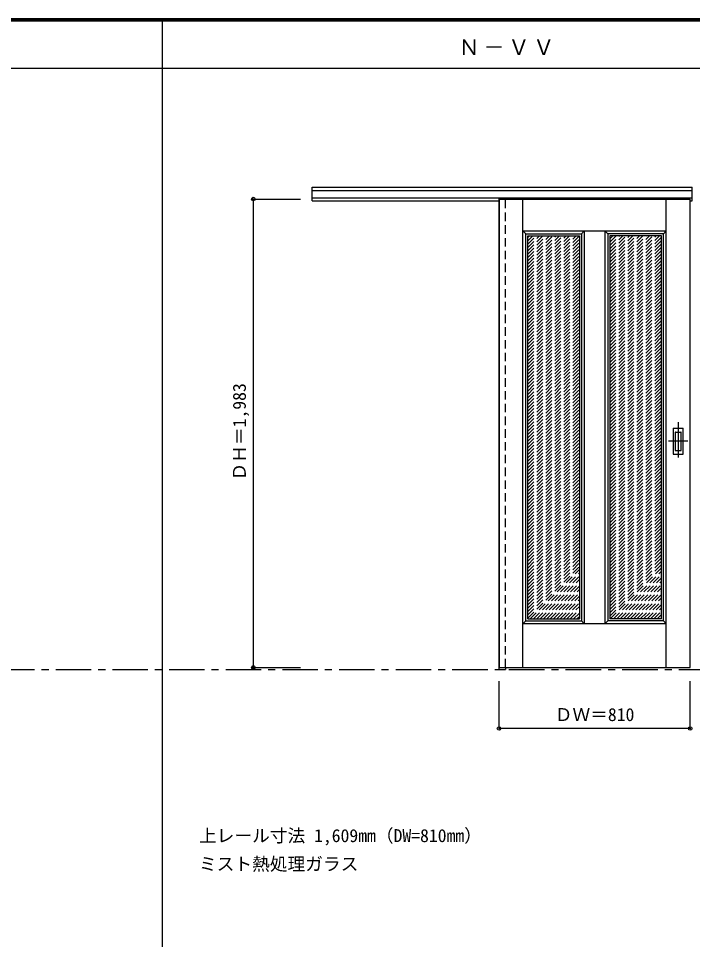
# Model space of a CAD drawing. Units: millimetres, scale not verified. Extents: x -6000 to 5700, y -4307 to 4260.
# Drawn here: x -3008 to -152, y 274 to 4175 of the extents above; entities that cross this region are included whole.
import ezdxf
from ezdxf.enums import TextEntityAlignment as Align

# ---------------------------------------------------------------- set-up
doc = ezdxf.new("R2010")
doc.units = ezdxf.units.MM
doc.header["$LTSCALE"] = 30
doc.header["$PDMODE"] = 32
doc.header["$PDSIZE"] = 15
doc.linetypes.add('CHAIN1', pattern=[8, 5, -1, 1, -1])
doc.linetypes.add('DASHED1', pattern=[1.8, 1.2, -0.6])
for name, color, linetype in [('0-1_通り芯', 4, 'CHAIN1'), ('0-2_扉', 3, 'Continuous'), ('0-3_仕上げ', 7, 'Continuous'), ('0-4_枠', 3, 'Continuous'), ('0-6_引手', 3, 'Continuous'), ('0-A_文字', 7, 'Continuous'), ('0-B_寸法', 4, 'Continuous'), ('0-C_ハッチ', 4, 'DASHED1'), ('F-1_枠', 6, 'Continuous')]:
    doc.layers.add(name, color=color, linetype=linetype)
doc.styles.add('ＭＳ ゴシック', font='')
doc.styles.get('ＭＳ ゴシック').set_extended_font_data('MS Gothic')

msp = doc.modelspace()

# ---------------------------------------------------------------- linework, layer by layer
at = {"layer": '0-1_通り芯'}
for p, q in [((-213.25, 2465.5), (-213.25, 2303.5)), ((-172.25, 2384.5), (-254.25, 2384.5))]:
    msp.add_line(p, q, dxfattribs=at)
at = {"layer": '0-1_通り芯', "color": 7}
msp.add_line((-5490, 1418), (3233.5, 1418), dxfattribs=at)
at = {"layer": '0-2_扉', "color": 4, "linetype": 'DASHED1'}
msp.add_line((-972.25, 3410), (-972.25, 3406), dxfattribs=at)
at = {"layer": '0-2_扉'}
for q in [(-972.25, 1427), (-162.25, 3410)]:
    msp.add_line((-972.25, 3410), q, dxfattribs=at)
msp.add_lwpolyline([(-972.25, 1427), (-162.25, 1427), (-162.25, 3410)], dxfattribs=at)
at = {"layer": '0-3_仕上げ'}
for p, q in [((-870.75, 1427), (-870.75, 3410)), ((-263.75, 1427), (-263.75, 3410)), ((-870.75, 3275), (-263.75, 3275)), ((-870.75, 3275), (-858.75, 3263)), ((-611.25, 3275), (-623.25, 3263)), ((-611.25, 3275), (-611.25, 1612)), ((-523.25, 3275), (-523.25, 1612)), ((-523.25, 3275), (-511.25, 3263)), ((-263.75, 3275), (-275.75, 3263)), ((-858.75, 1624), (-870.75, 1612)), ((-263.75, 1612), (-870.75, 1612)), ((-623.25, 1624), (-611.25, 1612)), ((-511.25, 1624), (-523.25, 1612)), ((-275.75, 1624), (-263.75, 1612))]:
    msp.add_line(p, q, dxfattribs=at)
at = {"layer": '0-3_仕上げ', "color": 3}
for p, q in [((-858.75, 1624), (-858.75, 3263)), ((-858.75, 3263), (-623.25, 3263)), ((-623.25, 3263), (-623.25, 1624)), ((-511.25, 3263), (-511.25, 1624)), ((-275.75, 3263), (-511.25, 3263)), ((-275.75, 1624), (-275.75, 3263)), ((-858.75, 1624), (-623.25, 1624)), ((-275.75, 1624), (-511.25, 1624))]:
    msp.add_line(p, q, dxfattribs=at)
at = {"layer": '0-3_仕上げ', "color": 4}
for p, q in [((-850.75, 1632), (-850.75, 3255)), ((-850.75, 3255), (-631.25, 3255)), ((-631.25, 3255), (-631.25, 1632)), ((-503.25, 3255), (-503.25, 1632)), ((-283.75, 3255), (-503.25, 3255)), ((-283.75, 1632), (-283.75, 3255)), ((-850.75, 1632), (-631.25, 1632)), ((-283.75, 1632), (-503.25, 1632))]:
    msp.add_line(p, q, dxfattribs=at)
at = {"layer": '0-4_枠'}
for p, q in [((-1763.25, 3460), (-154.25, 3460)), ((-1763.25, 3403), (-1763.25, 3460)), ((-1763.25, 3447), (-154.25, 3447)), ((-154.25, 3403), (-154.25, 3460)), ((-1763.25, 3415), (-154.25, 3415)), ((-1763.25, 3403), (-972.25, 3403)), ((-973.25, 3415), (-973.25, 1418)), ((-945.25, 3410), (-945.25, 3415)), ((-162.25, 3403), (-154.25, 3403)), ((-973.25, 1418), (-945.25, 1418)), ((-945.25, 1427), (-945.25, 1418))]:
    msp.add_line(p, q, dxfattribs=at)
at = {"layer": '0-4_枠', "color": 4, "linetype": 'DASHED1'}
msp.add_line((-945.25, 1427), (-945.25, 3410), dxfattribs=at)
at = {"layer": '0-6_引手'}
for p, q in [((-234.25, 2438), (-234.25, 2331)), ((-232.75, 2439.5), (-193.75, 2439.5)), ((-192.25, 2331), (-192.25, 2438)), ((-232.75, 2329.5), (-193.75, 2329.5))]:
    msp.add_line(p, q, dxfattribs=at)
at = {"layer": '0-6_引手', "color": 7}
for p, q in [((-225.75, 2422), (-225.75, 2347)), ((-224.25, 2423.5), (-202.25, 2423.5)), ((-200.75, 2347), (-200.75, 2422)), ((-224.25, 2345.5), (-202.25, 2345.5))]:
    msp.add_line(p, q, dxfattribs=at)
at = {"layer": '0-6_引手'}
for centre, start, end in [((-232.75, 2438), 90, 180), ((-193.75, 2438), 0, 90), ((-232.75, 2331), 180, 270), ((-193.75, 2331), 270, 0)]:
    msp.add_arc(centre, 1.5, start, end, dxfattribs=at)
at = {"layer": '0-6_引手', "color": 7}
for centre, start, end in [((-224.25, 2422), 90, 180), ((-202.25, 2422), 0, 90), ((-224.25, 2347), 180, 270), ((-202.25, 2347), 270, 0)]:
    msp.add_arc(centre, 1.5, start, end, dxfattribs=at)
at = {"layer": '0-B_寸法'}
for p, q in [((-2013.25, 3410), (-2013.25, 1427)), ((-2013.25, 3410), (-1813.25, 3410)), ((-2013.25, 1427), (-1813.25, 1427)), ((-972.25, 1168), (-972.25, 1368)), ((-162.25, 1168), (-162.25, 1368)), ((-162.25, 1168), (-972.25, 1168))]:
    msp.add_line(p, q, dxfattribs=at)
at = {"layer": '0-B_寸法', "color": 7}
for p in [(-2013.25, 3410), (-2013.25, 1427), (-972.25, 1168), (-162.25, 1168)]:
    msp.add_point(p, dxfattribs=at)
at = {"layer": '0-C_ハッチ'}
for p, q in [((-850.75, 3247.81), (-843.56, 3255)), ((-850.75, 3035.68), (-631.43, 3255)), ((-850.75, 3233.67), (-829.42, 3255)), ((-850.75, 3219.53), (-815.28, 3255)), ((-850.75, 3205.38), (-801.13, 3255)), ((-850.75, 3191.24), (-786.99, 3255)), ((-850.75, 3177.1), (-772.85, 3255)), ((-850.75, 3162.96), (-758.71, 3255)), ((-850.75, 3148.82), (-744.57, 3255)), ((-850.75, 3134.67), (-730.42, 3255)), ((-850.75, 3120.53), (-716.28, 3255)), ((-850.75, 3106.39), (-702.14, 3255)), ((-850.75, 3092.25), (-688, 3255)), ((-850.75, 3078.11), (-673.85, 3255)), ((-850.75, 3063.96), (-659.71, 3255)), ((-850.75, 3049.82), (-645.57, 3255)), ((-850.75, 3021.54), (-631.25, 3241.04)), ((-503.25, 3241.76), (-490.01, 3255)), ((-503.25, 3227.62), (-475.87, 3255)), ((-503.25, 3213.47), (-461.72, 3255)), ((-503.25, 3199.33), (-447.58, 3255)), ((-503.25, 3185.19), (-433.44, 3255)), ((-503.25, 3171.05), (-419.3, 3255)), ((-503.25, 3156.9), (-405.15, 3255)), ((-503.25, 3142.76), (-391.01, 3255)), ((-503.25, 3128.62), (-376.87, 3255)), ((-503.25, 3114.48), (-362.73, 3255)), ((-503.25, 3100.34), (-348.59, 3255)), ((-503.25, 3086.19), (-334.44, 3255)), ((-503.25, 3072.05), (-320.3, 3255)), ((-503.25, 3057.91), (-306.16, 3255)), ((-503.25, 3043.77), (-292.02, 3255)), ((-503.25, 3029.63), (-283.75, 3249.13)), ((-850.75, 3007.39), (-631.25, 3226.89)), ((-850.75, 2993.25), (-631.25, 3212.75)), ((-850.75, 2979.11), (-631.25, 3198.61)), ((-503.25, 3015.48), (-283.75, 3234.98)), ((-503.25, 3001.34), (-283.75, 3220.84)), ((-503.25, 2987.2), (-283.75, 3206.7)), ((-850.75, 2964.97), (-631.25, 3184.47)), ((-850.75, 2950.83), (-631.25, 3170.33)), ((-503.25, 2973.06), (-283.75, 3192.56)), ((-503.25, 2958.91), (-283.75, 3178.41)), ((-503.25, 2944.77), (-283.75, 3164.27)), ((-850.75, 2936.68), (-631.25, 3156.18)), ((-850.75, 2922.54), (-631.25, 3142.04)), ((-850.75, 2908.4), (-631.25, 3127.9)), ((-503.25, 2930.63), (-283.75, 3150.13)), ((-503.25, 2916.49), (-283.75, 3135.99)), ((-503.25, 2902.35), (-283.75, 3121.85)), ((-850.75, 2894.26), (-631.25, 3113.76)), ((-850.75, 2880.12), (-631.25, 3099.62)), ((-850.75, 2865.97), (-631.25, 3085.47)), ((-503.25, 2888.2), (-283.75, 3107.7)), ((-503.25, 2874.06), (-283.75, 3093.56)), ((-850.75, 2851.83), (-631.25, 3071.33)), ((-850.75, 2837.69), (-631.25, 3057.19)), ((-850.75, 2823.55), (-631.25, 3043.05)), ((-503.25, 2859.92), (-283.75, 3079.42)), ((-503.25, 2845.78), (-283.75, 3065.28)), ((-503.25, 2831.64), (-283.75, 3051.14)), ((-850.75, 2809.4), (-631.25, 3028.9)), ((-850.75, 2795.26), (-631.25, 3014.76)), ((-503.25, 2817.49), (-283.75, 3036.99)), ((-503.25, 2803.35), (-283.75, 3022.85)), ((-503.25, 2789.21), (-283.75, 3008.71)), ((-850.75, 2781.12), (-631.25, 3000.62)), ((-850.75, 2766.98), (-631.25, 2986.48)), ((-850.75, 2752.84), (-631.25, 2972.34)), ((-503.25, 2775.07), (-283.75, 2994.57)), ((-503.25, 2760.93), (-283.75, 2980.43)), ((-503.25, 2746.78), (-283.75, 2966.28)), ((-850.75, 2738.69), (-631.25, 2958.19)), ((-850.75, 2724.55), (-631.25, 2944.05)), ((-850.75, 2710.41), (-631.25, 2929.91)), ((-503.25, 2732.64), (-283.75, 2952.14)), ((-503.25, 2718.5), (-283.75, 2938)), ((-850.75, 2696.27), (-631.25, 2915.77)), ((-850.75, 2682.13), (-631.25, 2901.63)), ((-850.75, 2667.98), (-631.25, 2887.48)), ((-503.25, 2704.36), (-283.75, 2923.86)), ((-503.25, 2690.21), (-283.75, 2909.71)), ((-503.25, 2676.07), (-283.75, 2895.57)), ((-850.75, 2653.84), (-631.25, 2873.34)), ((-850.75, 2639.7), (-631.25, 2859.2)), ((-503.25, 2661.93), (-283.75, 2881.43)), ((-503.25, 2647.79), (-283.75, 2867.29)), ((-503.25, 2633.65), (-283.75, 2853.15)), ((-850.75, 2625.56), (-631.25, 2845.06)), ((-850.75, 2611.41), (-631.25, 2830.91)), ((-850.75, 2597.27), (-631.25, 2816.77)), ((-503.25, 2619.5), (-283.75, 2839)), ((-503.25, 2605.36), (-283.75, 2824.86)), ((-503.25, 2591.22), (-283.75, 2810.72)), ((-850.75, 2583.13), (-631.25, 2802.63)), ((-850.75, 2568.99), (-631.25, 2788.49)), ((-850.75, 2554.85), (-631.25, 2774.35)), ((-503.25, 2577.08), (-283.75, 2796.58)), ((-503.25, 2562.94), (-283.75, 2782.44)), ((-850.75, 2540.7), (-631.25, 2760.2)), ((-850.75, 2526.56), (-631.25, 2746.06)), ((-850.75, 2512.42), (-631.25, 2731.92)), ((-503.25, 2548.79), (-283.75, 2768.29)), ((-503.25, 2534.65), (-283.75, 2754.15)), ((-503.25, 2520.51), (-283.75, 2740.01)), ((-850.75, 2498.28), (-631.25, 2717.78)), ((-850.75, 2484.14), (-631.25, 2703.64)), ((-503.25, 2506.37), (-283.75, 2725.87)), ((-503.25, 2492.22), (-283.75, 2711.72)), ((-503.25, 2478.08), (-283.75, 2697.58)), ((-850.75, 2469.99), (-631.25, 2689.49)), ((-850.75, 2455.85), (-631.25, 2675.35)), ((-850.75, 2441.71), (-631.25, 2661.21)), ((-503.25, 2463.94), (-283.75, 2683.44)), ((-503.25, 2449.8), (-283.75, 2669.3)), ((-503.25, 2435.66), (-283.75, 2655.16)), ((-850.75, 2427.57), (-631.25, 2647.07)), ((-850.75, 2413.43), (-631.25, 2632.93)), ((-850.75, 2399.28), (-631.25, 2618.78)), ((-503.25, 2421.51), (-283.75, 2641.01)), ((-503.25, 2407.37), (-283.75, 2626.87)), ((-850.75, 2385.14), (-631.25, 2604.64)), ((-850.75, 2371), (-631.25, 2590.5)), ((-850.75, 2356.86), (-631.25, 2576.36)), ((-503.25, 2393.23), (-283.75, 2612.73)), ((-503.25, 2379.09), (-283.75, 2598.59)), ((-503.25, 2364.95), (-283.75, 2584.45)), ((-850.75, 2342.71), (-631.25, 2562.21)), ((-850.75, 2328.57), (-631.25, 2548.07)), ((-503.25, 2350.8), (-283.75, 2570.3)), ((-503.25, 2336.66), (-283.75, 2556.16)), ((-503.25, 2322.52), (-283.75, 2542.02)), ((-850.75, 2314.43), (-631.25, 2533.93)), ((-850.75, 2300.29), (-631.25, 2519.79)), ((-850.75, 2286.15), (-631.25, 2505.65)), ((-503.25, 2308.38), (-283.75, 2527.88)), ((-503.25, 2294.23), (-283.75, 2513.73)), ((-503.25, 2280.09), (-283.75, 2499.59)), ((-850.75, 2272), (-631.25, 2491.5)), ((-850.75, 2257.86), (-631.25, 2477.36)), ((-850.75, 2243.72), (-631.25, 2463.22)), ((-503.25, 2265.95), (-283.75, 2485.45)), ((-503.25, 2251.81), (-283.75, 2471.31)), ((-850.75, 2229.58), (-631.25, 2449.08)), ((-850.75, 2215.44), (-631.25, 2434.94)), ((-850.75, 2201.29), (-631.25, 2420.79)), ((-503.25, 2237.67), (-283.75, 2457.17)), ((-503.25, 2223.52), (-283.75, 2443.02)), ((-503.25, 2209.38), (-283.75, 2428.88)), ((-850.75, 2187.15), (-631.25, 2406.65)), ((-850.75, 2173.01), (-631.25, 2392.51)), ((-503.25, 2195.24), (-283.75, 2414.74)), ((-503.25, 2181.1), (-283.75, 2400.6)), ((-503.25, 2166.96), (-283.75, 2386.46)), ((-850.75, 2158.87), (-631.25, 2378.37)), ((-850.75, 2144.72), (-631.25, 2364.22)), ((-850.75, 2130.58), (-631.25, 2350.08)), ((-503.25, 2152.81), (-283.75, 2372.31)), ((-503.25, 2138.67), (-283.75, 2358.17)), ((-503.25, 2124.53), (-283.75, 2344.03)), ((-850.75, 2116.44), (-631.25, 2335.94)), ((-850.75, 2102.3), (-631.25, 2321.8)), ((-850.75, 2088.16), (-631.25, 2307.66)), ((-503.25, 2110.39), (-283.75, 2329.89)), ((-503.25, 2096.24), (-283.75, 2315.74)), ((-503.25, 2082.1), (-283.75, 2301.6)), ((-850.75, 2074.01), (-631.25, 2293.51)), ((-850.75, 2059.87), (-631.25, 2279.37)), ((-850.75, 2045.73), (-631.25, 2265.23)), ((-503.25, 2067.96), (-283.75, 2287.46)), ((-503.25, 2053.82), (-283.75, 2273.32)), ((-850.75, 2031.59), (-631.25, 2251.09)), ((-850.75, 2017.45), (-631.25, 2236.95)), ((-503.25, 2039.68), (-283.75, 2259.18)), ((-503.25, 2025.53), (-283.75, 2245.03)), ((-503.25, 2011.39), (-283.75, 2230.89)), ((-850.75, 2003.3), (-631.25, 2222.8)), ((-850.75, 1989.16), (-631.25, 2208.66)), ((-850.75, 1975.02), (-631.25, 2194.52)), ((-503.25, 1997.25), (-283.75, 2216.75)), ((-503.25, 1983.11), (-283.75, 2202.61)), ((-503.25, 1968.97), (-283.75, 2188.47)), ((-850.75, 1960.88), (-631.25, 2180.38)), ((-850.75, 1946.73), (-631.25, 2166.23)), ((-850.75, 1932.59), (-631.25, 2152.09)), ((-503.25, 1954.82), (-283.75, 2174.32)), ((-503.25, 1940.68), (-283.75, 2160.18)), ((-503.25, 1926.54), (-283.75, 2146.04)), ((-850.75, 1918.45), (-631.25, 2137.95)), ((-850.75, 1904.31), (-631.25, 2123.81)), ((-850.75, 1890.17), (-631.25, 2109.67)), ((-503.25, 1912.4), (-283.75, 2131.9)), ((-503.25, 1898.25), (-283.75, 2117.75)), ((-850.75, 1876.02), (-631.25, 2095.52)), ((-850.75, 1861.88), (-631.25, 2081.38)), ((-503.25, 1884.11), (-283.75, 2103.61)), ((-503.25, 1869.97), (-283.75, 2089.47)), ((-503.25, 1855.83), (-283.75, 2075.33)), ((-850.75, 1847.74), (-631.25, 2067.24)), ((-850.75, 1833.6), (-631.25, 2053.1)), ((-850.75, 1819.46), (-631.25, 2038.96)), ((-503.25, 1841.69), (-283.75, 2061.19)), ((-503.25, 1827.54), (-283.75, 2047.04)), ((-503.25, 1813.4), (-283.75, 2032.9)), ((-850.75, 1805.31), (-631.25, 2024.81)), ((-850.75, 1791.17), (-631.25, 2010.67)), ((-850.75, 1777.03), (-631.25, 1996.53)), ((-503.25, 1799.26), (-283.75, 2018.76)), ((-503.25, 1785.12), (-283.75, 2004.62)), ((-503.25, 1770.98), (-283.75, 1990.48)), ((-850.75, 1762.89), (-631.25, 1982.39)), ((-850.75, 1748.74), (-631.25, 1968.24)), ((-850.75, 1734.6), (-631.25, 1954.1)), ((-503.25, 1756.83), (-283.75, 1976.33)), ((-503.25, 1742.69), (-283.75, 1962.19)), ((-850.75, 1720.46), (-631.25, 1939.96)), ((-850.75, 1706.32), (-631.25, 1925.82)), ((-850.75, 1692.18), (-631.25, 1911.68)), ((-503.25, 1728.55), (-283.75, 1948.05)), ((-503.25, 1714.41), (-283.75, 1933.91)), ((-503.25, 1700.26), (-283.75, 1919.76)), ((-850.75, 1678.03), (-631.25, 1897.53)), ((-850.75, 1663.89), (-631.25, 1883.39)), ((-503.25, 1686.12), (-283.75, 1905.62)), ((-503.25, 1671.98), (-283.75, 1891.48)), ((-503.25, 1657.84), (-283.75, 1877.34)), ((-850.75, 1649.75), (-631.25, 1869.25)), ((-850.75, 1635.61), (-631.25, 1855.11)), ((-840.22, 1632), (-631.25, 1840.97)), ((-503.25, 1643.7), (-283.75, 1863.2)), ((-500.8, 1632), (-283.75, 1849.05)), ((-486.66, 1632), (-283.75, 1834.91)), ((-826.07, 1632), (-631.25, 1826.82)), ((-811.93, 1632), (-631.25, 1812.68)), ((-797.79, 1632), (-631.25, 1798.54)), ((-472.52, 1632), (-283.75, 1820.77)), ((-458.38, 1632), (-283.75, 1806.63)), ((-783.65, 1632), (-631.25, 1784.4)), ((-769.5, 1632), (-631.25, 1770.25)), ((-755.36, 1632), (-631.25, 1756.11)), ((-444.24, 1632), (-283.75, 1792.49)), ((-430.09, 1632), (-283.75, 1778.34)), ((-415.95, 1632), (-283.75, 1764.2)), ((-741.22, 1632), (-631.25, 1741.97)), ((-727.08, 1632), (-631.25, 1727.83)), ((-401.81, 1632), (-283.75, 1750.06)), ((-387.67, 1632), (-283.75, 1735.92)), ((-373.52, 1632), (-283.75, 1721.78)), ((-712.94, 1632), (-631.25, 1713.69)), ((-698.79, 1632), (-631.25, 1699.54)), ((-684.65, 1632), (-631.25, 1685.4)), ((-359.38, 1632), (-283.75, 1707.63)), ((-345.24, 1632), (-283.75, 1693.49)), ((-331.1, 1632), (-283.75, 1679.35)), ((-670.51, 1632), (-631.25, 1671.26)), ((-656.37, 1632), (-631.25, 1657.12)), ((-642.23, 1632), (-631.25, 1642.98)), ((-316.96, 1632), (-283.75, 1665.21)), ((-302.81, 1632), (-283.75, 1651.06)), ((-288.67, 1632), (-283.75, 1636.92))]:
    msp.add_line(p, q, dxfattribs=at)
at = {"layer": 'F-1_枠'}
for p, q in [((-6000, 4175), (5700, 4175)), ((-2397.5, -3790), (-2397.5, 4175)), ((-6000, 4170), (5700, 4170)), ((-6000, 4165), (5700, 4165)), ((-6000, 3965), (5700, 3965))]:
    msp.add_line(p, q, dxfattribs=at)

# ---------------------------------------------------------------- texts
at = {"layer": '0-A_文字', "style": 'ＭＳ ゴシック'}
for s, p in [('上レール寸法 1,609mm（DW=810mm）', (-2243.25, 670.5)), ('ミスト熱処理ガラス', (-2243.25, 550.5))]:
    msp.add_text(s, height=54.99, dxfattribs=at).set_placement(p, align=Align.BOTTOM_LEFT)
at = {"layer": '0-A_文字', "insert": (-1143.75, 4020), "char_height": 65.98, "attachment_point": 7, "style": 'ＭＳ ゴシック'}
msp.add_mtext('\\T1.17;Ｎ－ＶＶ', dxfattribs=at)
at = {"layer": '0-B_寸法', "color": 7, "style": 'ＭＳ ゴシック'}
msp.add_text('ＤＨ＝1,983', height=54.99, rotation=90, dxfattribs=at).set_placement((-2028.25, 2218.25), align=Align.BOTTOM_LEFT)
msp.add_text('ＤＷ＝810', height=54.99, dxfattribs=at).set_placement((-736, 1183), align=Align.BOTTOM_LEFT)

doc.saveas('drawing.dxf')
